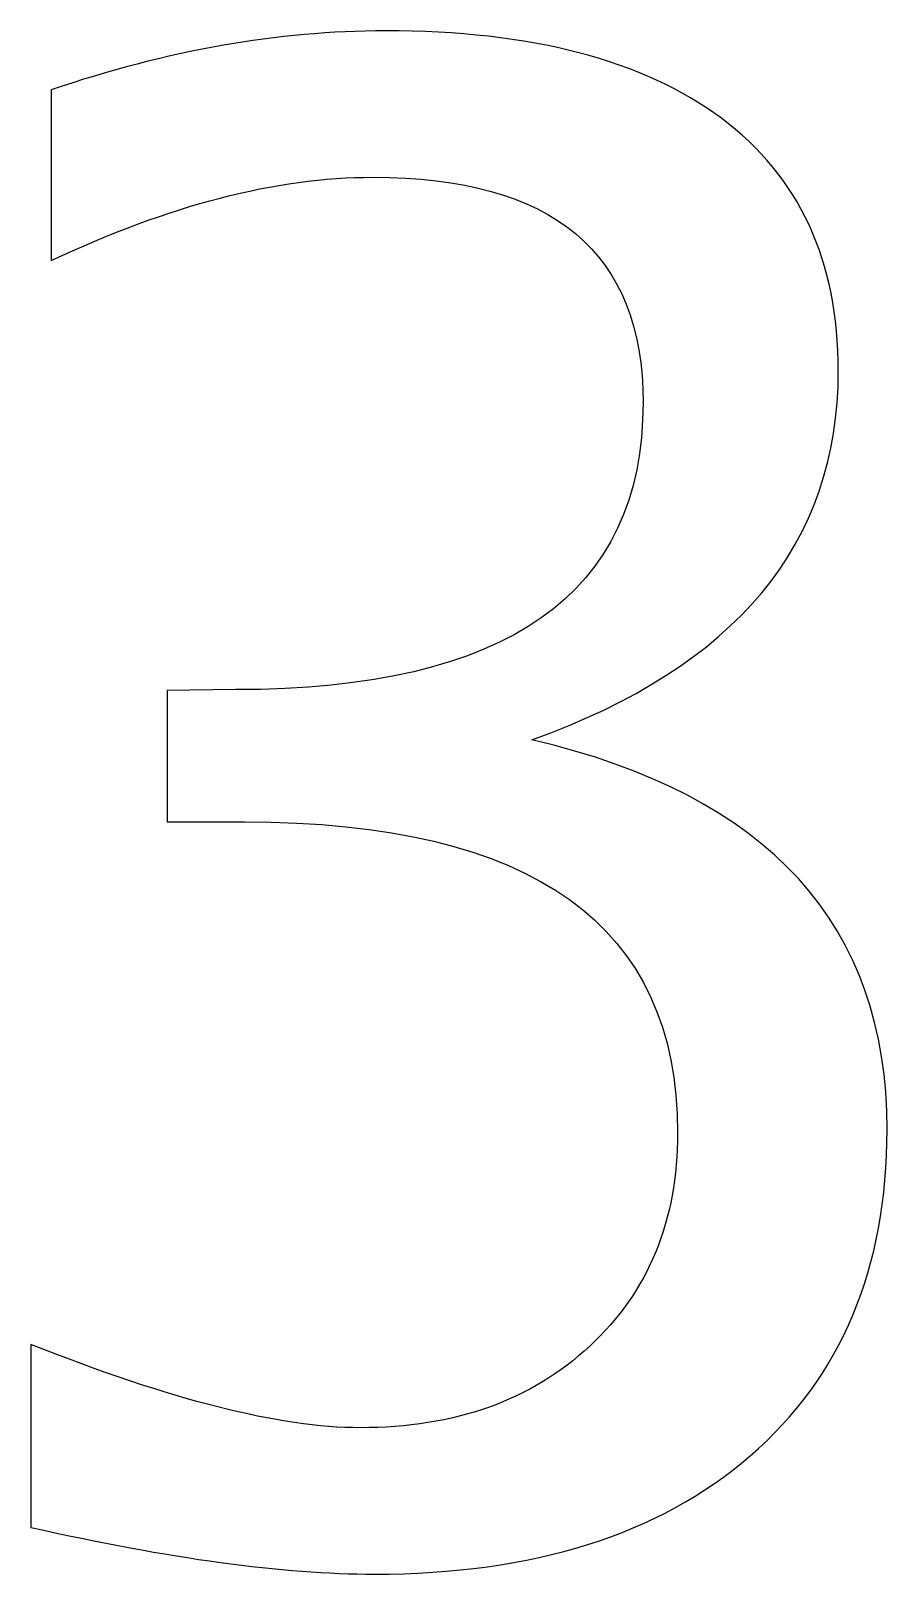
# Model space of a CAD drawing. Header units: centimetres. Extents: x -42 to 63, y -49 to 29.
# Drawn here: x -0.544 to -0.009, y 16.109 to 17.073 of the extents above; entities that cross this region are included whole.
import ezdxf

# ---------------------------------------------------------------- set-up
doc = ezdxf.new("R2010")
doc.units = ezdxf.units.CM
doc.header["$MEASUREMENT"] = 0
doc.layers.add('Layer 1', color=7, linetype='Continuous')

msp = doc.modelspace()

# ---------------------------------------------------------------- linework, layer by layer
at = {"layer": 'Layer 1'}
msp.add_open_spline([(-0.54358, 16.1387), (-0.54358, 16.1387), (-0.54358, 16.253), (-0.54358, 16.253), (-0.54358, 16.253), (-0.45637, 16.21829), (-0.388, 16.20093), (-0.33784, 16.20093), (-0.33784, 16.20093), (-0.27878, 16.20093), (-0.23116, 16.21786), (-0.19454, 16.25194), (-0.19454, 16.25194), (-0.15792, 16.28602), (-0.13972, 16.33047), (-0.13972, 16.38508), (-0.13972, 16.38508), (-0.13972, 16.51462), (-0.22989, 16.57939), (-0.41023, 16.57939), (-0.41023, 16.57939), (-0.41023, 16.57939), (-0.45849, 16.57939), (-0.45849, 16.57939), (-0.45849, 16.57939), (-0.45849, 16.57939), (-0.45849, 16.66131), (-0.45849, 16.66131), (-0.45849, 16.66131), (-0.45849, 16.66131), (-0.41573, 16.66194), (-0.41573, 16.66194), (-0.41573, 16.66194), (-0.24619, 16.66194), (-0.16131, 16.72163), (-0.16131, 16.84122), (-0.16131, 16.84122), (-0.16131, 16.93499), (-0.21761, 16.98198), (-0.33001, 16.98198), (-0.33001, 16.98198), (-0.39033, 16.98198), (-0.45722, 16.96462), (-0.53088, 16.92991), (-0.53088, 16.92991), (-0.53088, 16.92991), (-0.53088, 17.03659), (-0.53088, 17.03659), (-0.53088, 17.03659), (-0.4587, 17.06114), (-0.38906, 17.07342), (-0.32218, 17.07342), (-0.32218, 17.07342), (-0.23116, 17.07342), (-0.1611, 17.05522), (-0.11241, 17.01881), (-0.11241, 17.01881), (-0.06373, 16.98262), (-0.03939, 16.92991), (-0.03939, 16.86091), (-0.03939, 16.86091), (-0.03939, 16.75317), (-0.1031, 16.67633), (-0.23074, 16.63061), (-0.23074, 16.63061), (-0.08278, 16.59611), (-0.00891, 16.51504), (-0.00891, 16.38699), (-0.00891, 16.38699), (-0.00891, 16.30063), (-0.03748, 16.23268), (-0.09442, 16.18336), (-0.09442, 16.18336), (-0.15136, 16.13404), (-0.22968, 16.10949), (-0.32916, 16.10949), (-0.32916, 16.10949), (-0.38589, 16.10949), (-0.45722, 16.11923), (-0.54358, 16.1387)], degree=3, knots=[0, 0, 0, 0, 0.047619, 0.047619, 0.047619, 0.047619, 0.095238, 0.095238, 0.095238, 0.095238, 0.142857, 0.142857, 0.142857, 0.142857, 0.190476, 0.190476, 0.190476, 0.190476, 0.238095, 0.238095, 0.238095, 0.238095, 0.285714, 0.285714, 0.285714, 0.285714, 0.333333, 0.333333, 0.333333, 0.333333, 0.380952, 0.380952, 0.380952, 0.380952, 0.428571, 0.428571, 0.428571, 0.428571, 0.47619, 0.47619, 0.47619, 0.47619, 0.52381, 0.52381, 0.52381, 0.52381, 0.571429, 0.571429, 0.571429, 0.571429, 0.619048, 0.619048, 0.619048, 0.619048, 0.666667, 0.666667, 0.666667, 0.666667, 0.714286, 0.714286, 0.714286, 0.714286, 0.761905, 0.761905, 0.761905, 0.761905, 0.809524, 0.809524, 0.809524, 0.809524, 0.857143, 0.857143, 0.857143, 0.857143, 0.904762, 0.904762, 0.904762, 0.904762, 1, 1, 1, 1], dxfattribs=at)

doc.saveas('drawing.dxf')
